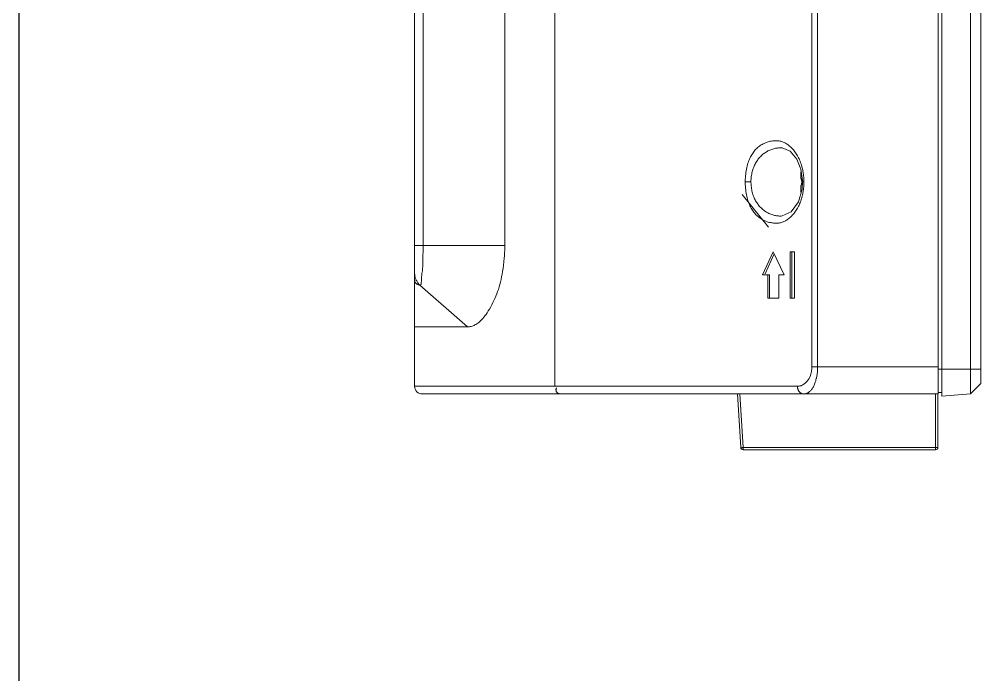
# Model space of a CAD drawing. Extents: x -382 to 1420, y -377 to 265.
# Drawn here: x 396.463 to 401.344, y -13.164 to -9.834 of the extents above; entities that cross this region are included whole.
import ezdxf

# ---------------------------------------------------------------- set-up
doc = ezdxf.new("R2010")
doc.units = 0
doc.header["$MEASUREMENT"] = 0
doc.layers.add('AV-Detl-Obje', color=84, linetype='CONTINUOUS')
doc.layers.add('AV-Elev-Wall', color=160, linetype='CONTINUOUS')

# ---------------------------------------------------------------- blocks, each defined once
blk = doc.blocks.new('A$C90a6f177')
at = {"layer": 'AV-Detl-Obje', "lineweight": 0}
for points in [[(0.197, 33.1003), (0.197, 0.2717), (0.0519, 0.2844)], [(0.0001, 0.3361), (0.0001, 33.0358), (0.0519, 33.0876)], [(0.0519, 33.0876), (0.0519, 0.2844), (0.0001, 0.3361)], [(0.2166, 33.0806), (0.2166, 0.2913), (0.1969, 0.2913)], [(0.8571, 0.4212), (0.8571, 32.8761), (0.8577, 32.8849), (0.8579, 32.8928), (0.8576, 32.9014)], [(2.8739, 0.3229), (2.8739, 4.3745)], [(2.4164, 3.2798), (2.4164, 1.0377)], [(0.912, 1.4154), (0.9117, 1.417)], [(0.9093, 1.3724), (0.9093, 1.3721), (0.909, 1.3711), (0.9089, 1.37), (0.9087, 1.3693), (0.9086, 1.3683), (0.9086, 1.3672), (0.9084, 1.3663), (0.9084, 1.3651), (0.9083, 1.364), (0.9083, 1.3632), (0.9083, 1.3621)], [(0.9089, 1.3635), (0.909, 1.3659), (0.9091, 1.3679), (0.9094, 1.3697), (0.9097, 1.3712), (0.91, 1.372)], [(0.9089, 1.3591), (0.9089, 1.3621), (0.9089, 1.364), (0.909, 1.3664), (0.9093, 1.3686), (0.9096, 1.3703), (0.9098, 1.3715), (0.91, 1.3719)], [(0.912, 1.3785), (0.9117, 1.3785), (0.9114, 1.3782), (0.9114, 1.378), (0.911, 1.3776), (0.9107, 1.3772), (0.9106, 1.3768), (0.9103, 1.3762), (0.9102, 1.3757), (0.9099, 1.3753), (0.9098, 1.3747), (0.9096, 1.3742), (0.9095, 1.3736)], [(0.9099, 1.372), (0.9104, 1.3734)], [(0.9102, 1.373), (0.9105, 1.3733), (0.9108, 1.3737), (0.9112, 1.3743), (0.9112, 1.3746), (0.9115, 1.3751), (0.9118, 1.3757), (0.9119, 1.3761), (0.912, 1.3767), (0.912, 1.3774), (0.912, 1.3779), (0.912, 1.3785)], [(0.9104, 1.3733), (0.9104, 1.3733)], [(0.9119, 1.3785), (0.9121, 1.3786), (0.9122, 1.3786), (0.9124, 1.3786), (0.9125, 1.3786), (0.9126, 1.3786), (0.9128, 1.3786), (0.9131, 1.3786), (0.9133, 1.3786), (0.9133, 1.3785), (0.9135, 1.3785), (0.9135, 1.398)], [(0.912, 1.4154), (0.912, 1.4154)], [(0.9128, 1.4105), (0.912, 1.4153)], [(0.9132, 1.4041), (0.9128, 1.4105)], [(0.9135, 1.398), (0.9132, 1.4041)], [(0.9072, 1.3241), (0.9047, 1.3606)], [(0.9257, 1.2602), (0.9072, 1.3241)], [(0.9083, 1.3621), (0.9083, 1.3591)], [(0.9089, 1.3621), (0.9087, 1.3621), (0.9086, 1.3621), (0.9084, 1.3621), (0.9083, 1.3621)], [(0.9083, 1.3591), (0.9083, 1.3582), (0.9083, 1.357), (0.9085, 1.356), (0.9085, 1.3556), (0.9085, 1.3545), (0.9086, 1.3532), (0.9087, 1.3521), (0.9089, 1.3509), (0.909, 1.3499), (0.9093, 1.3487), (0.9096, 1.3475)], [(0.9089, 1.3591), (0.9087, 1.3591), (0.9086, 1.3591), (0.9084, 1.3591), (0.9083, 1.3591)], [(0.9098, 1.3492), (0.9097, 1.3504), (0.9094, 1.3519), (0.9091, 1.3536), (0.909, 1.3556), (0.9088, 1.3578), (0.9088, 1.359)], [(0.9101, 1.3485), (0.9098, 1.3495), (0.9095, 1.3509), (0.9093, 1.3524), (0.909, 1.3546), (0.9088, 1.3571)], [(0.9089, 1.357), (0.9089, 1.3591)], [(0.9095, 1.3475), (0.9097, 1.3471), (0.9098, 1.3466), (0.91, 1.346), (0.9101, 1.3455), (0.9104, 1.3449), (0.9105, 1.3445), (0.9108, 1.3439), (0.9111, 1.3435), (0.9115, 1.343), (0.9118, 1.3428), (0.912, 1.3427)], [(0.912, 1.3427), (0.9121, 1.3427), (0.9123, 1.3425), (0.9124, 1.3425), (0.9125, 1.3425), (0.9127, 1.3425), (0.9128, 1.3425), (0.913, 1.3425), (0.9131, 1.3425), (0.9132, 1.3425), (0.9134, 1.3427), (0.9135, 1.3427)], [(0.9132, 1.317), (0.9135, 1.3231), (0.9135, 1.3427)], [(1.0085, 1.1879), (1.0132, 1.1875), (1.0178, 1.1875), (1.0224, 1.1875), (1.0271, 1.1878), (1.0318, 1.1882), (1.0367, 1.1889), (1.0415, 1.1897), (1.0464, 1.1907), (1.0513, 1.192), (1.0561, 1.1934), (1.0611, 1.195), (1.0659, 1.1968), (1.0709, 1.1988), (1.0756, 1.201), (1.0803, 1.2034), (1.085, 1.2059), (1.0885, 1.2078), (1.0929, 1.2107), (1.0974, 1.2136), (1.1015, 1.2168), (1.1058, 1.22), (1.1097, 1.2233), (1.1135, 1.2268), (1.1172, 1.2304), (1.1208, 1.2342), (1.1242, 1.2381), (1.1277, 1.2421), (1.1308, 1.2464), (1.1342, 1.2508), (1.1371, 1.2554), (1.1402, 1.26), (1.1428, 1.265), (1.1456, 1.27), (1.1479, 1.2752), (1.1504, 1.2804), (1.1526, 1.2858), (1.1547, 1.2914), (1.1567, 1.2971), (1.1585, 1.3029), (1.16, 1.3089), (1.1615, 1.3149), (1.1629, 1.3208), (1.1639, 1.3271), (1.1647, 1.3332), (1.1656, 1.3395), (1.1661, 1.3457), (1.1664, 1.3518), (1.1667, 1.3579), (1.1667, 1.3606), (1.1954, 1.3606)], [(0.912, 1.3058), (0.9128, 1.3106)], [(0.912, 1.3058), (0.912, 1.3058)], [(0.9128, 1.3106), (0.9132, 1.317)], [(1.2121, 1.2974), (1.0775, 1.1314)], [(0.9124, 1.2683), (0.9125, 1.2679), (0.9149, 1.2614), (0.9173, 1.255), (0.9199, 1.2489), (0.9225, 1.2429), (0.9253, 1.2372), (0.9282, 1.2315), (0.9306, 1.2274), (0.9338, 1.222), (0.9371, 1.2168), (0.9404, 1.2117), (0.9441, 1.2068), (0.9477, 1.202), (0.9513, 1.1975), (0.955, 1.1932), (0.9589, 1.1892), (0.9627, 1.1852), (0.9667, 1.1814), (0.9707, 1.1781), (0.9746, 1.1746), (0.9788, 1.1717), (0.9828, 1.1686), (0.987, 1.166), (0.991, 1.1635), (0.9953, 1.1613)], [(1.0076, 1.1879), (0.9619, 1.2096), (0.9257, 1.2603)], [(0.9684, 1.0063), (0.9459, 1.0063)], [(0.9459, 1.0063), (0.9459, 0.7701)], [(0.9588, 0.7701), (0.9588, 1.0063)], [(0.9684, 0.7701), (0.9684, 1.0063)], [(1.0533, 1.0063), (0.9989, 0.8881)], [(1.0484, 0.9957), (1.0951, 0.8945)], [(1.1076, 0.8882), (1.0533, 1.0064)], [(0.9989, 0.8882), (1.0249, 0.8882)], [(1.025, 0.8882), (1.025, 0.77)], [(1.0717, 0.7701), (1.0717, 0.8883)], [(1.0717, 0.8882), (1.1076, 0.8882)], [(1.0815, 0.7701), (1.0815, 0.8883)], [(2.6055, 0.6244), (2.8471, 0.837)], [(2.8674, 0.8455), (2.8658, 0.8442), (2.8642, 0.8428), (2.864, 0.8428), (2.8621, 0.8419), (2.86, 0.8407), (2.8599, 0.8407), (2.8579, 0.8399), (2.8558, 0.8391), (2.8536, 0.8384), (2.8515, 0.8378), (2.8493, 0.8374), (2.8471, 0.837)], [(2.8739, 0.8607), (2.8739, 0.8609), (2.8739, 0.8607), (2.8736, 0.8584), (2.8733, 0.8559), (2.8731, 0.8537), (2.8725, 0.852), (2.8722, 0.8514), (2.8719, 0.8507), (2.8714, 0.8495), (2.8707, 0.8484), (2.8697, 0.8475), (2.8686, 0.8465), (2.8674, 0.8455)], [(0.9459, 0.7701), (0.9684, 0.7701)], [(1.025, 0.7701), (1.0815, 0.7701)], [(2.754, 0.6243), (2.6055, 0.6244)], [(2.8739, 0.6244), (2.754, 0.6243)], [(0.0001, 0.4094), (0.2167, 0.4094)], [(0.2166, 0.4213), (0.857, 0.4213)], [(0.8984, 0.2835), (0.8961, 0.2836), (0.8936, 0.2839), (0.8909, 0.2843), (0.8884, 0.285), (0.8856, 0.286), (0.883, 0.2869), (0.8802, 0.2882), (0.8794, 0.2886), (0.8768, 0.2901), (0.874, 0.2919), (0.8713, 0.2937), (0.8687, 0.296), (0.8662, 0.2982), (0.8637, 0.3007), (0.8612, 0.3035), (0.859, 0.3062), (0.8566, 0.3094), (0.8544, 0.3128), (0.852, 0.3164), (0.8498, 0.3204), (0.8479, 0.3244), (0.8458, 0.3289), (0.8437, 0.3336), (0.8419, 0.3387), (0.84, 0.3442), (0.8381, 0.35), (0.8366, 0.356), (0.835, 0.3626), (0.8345, 0.3643)], [(0.9265, 0.3037), (0.9258, 0.3021), (0.9245, 0.2999), (0.9232, 0.2977), (0.9216, 0.2955), (0.92, 0.2937), (0.9182, 0.2919), (0.9164, 0.2902), (0.9144, 0.2888), (0.9134, 0.2881), (0.9114, 0.2869), (0.9093, 0.2859), (0.907, 0.2849), (0.9048, 0.2842), (0.9027, 0.2838), (0.9005, 0.2835), (0.8984, 0.2834)], [(0.9307, 0.3229), (0.9307, 0.3211), (0.9306, 0.3192), (0.9303, 0.3172), (0.93, 0.3151), (0.9296, 0.3133), (0.9296, 0.3131), (0.929, 0.3111), (0.9286, 0.3092), (0.9279, 0.3074), (0.9274, 0.3056), (0.9265, 0.3036)], [(2.1297, 0.2835), (2.1321, 0.2836), (2.1349, 0.2837), (2.1376, 0.2842), (2.14, 0.2847), (2.1424, 0.2853), (2.1443, 0.2861), (2.1461, 0.2868), (2.1478, 0.2878), (2.1493, 0.2889), (2.1506, 0.2901), (2.1518, 0.2914), (2.1528, 0.2926), (2.1538, 0.2943), (2.1546, 0.2961), (2.1553, 0.2979), (2.1557, 0.2998), (2.1561, 0.3021), (2.1561, 0.3022), (2.1563, 0.3043), (2.1563, 0.3064), (2.156, 0.3083), (2.1557, 0.3101), (2.1551, 0.3119), (2.1544, 0.3135), (2.1536, 0.315)], [(0.2293, 0.2835), (0.2293, 0)], [(1.2234, 0.2835), (1.2067, 0.0111)], [(1.2067, 0.0111), (1.2077, 0.0111), (1.2089, 0.011), (1.21, 0.011), (1.2113, 0.0108), (1.2115, 0.0108), (1.2128, 0.0108), (1.214, 0.0108), (1.2152, 0.0108), (1.2153, 0.0108), (1.2163, 0.011), (1.2177, 0.0108), (1.2182, 0.0108), (1.2185, 0.011), (1.2185, 0.0111), (1.2352, 0.2835)]]:
    blk.add_lwpolyline(points, dxfattribs=at)
for points in [[(0.2166, 33.0885), (0.2166, 0.2835), (2.8346, 0.2835, 0.414019), (2.8739, 0.3229), (0.9307, 0.3229), (0.9279, 0.3229), (0.9249, 0.3232), (0.9218, 0.3236), (0.9186, 0.3242), (0.9156, 0.3249), (0.9153, 0.325), (0.9122, 0.3258), (0.9093, 0.3269), (0.9064, 0.3282), (0.9036, 0.3296), (0.9008, 0.3311, -0.183723), (0.8623, 0.3853), (0.8614, 0.3885), (0.8605, 0.3921), (0.8597, 0.3956), (0.859, 0.3992), (0.8585, 0.4028), (0.8585, 0.4031), (0.8579, 0.4067), (0.8575, 0.4104), (0.8572, 0.4141), (0.8571, 0.4175), (0.8571, 0.4213)], [(0.8329, 0.3717, -0.043102), (0.8282, 0.4213), (0.8282, 32.8761), (0.8571, 32.8761), (1.7398, 31.2006), (1.811, 31.2006)], [(2.1619, 0.3229), (2.1619, 4.4975), (1.7398, 4.5719, 0.008485), (1.7487, 4.5775), (1.7555, 4.5818), (1.762, 4.5864), (1.7644, 4.5881), (1.771, 4.5927), (1.7771, 4.5972), (1.7828, 4.602), (1.7882, 4.6064), (1.7932, 4.6107), (1.798, 4.6152), (1.8024, 4.6196), (1.8069, 4.624), (1.807, 4.6243), (1.811, 4.628), (2.8088, 4.4521, -0.36414), (2.8739, 4.3745), (2.7929, 4.3887)], [(2.8738, 0.8961), (2.8737, 0.8925), (2.8734, 0.889), (2.8731, 0.8853), (2.8724, 0.8815), (2.8715, 0.8778), (2.8705, 0.8741), (2.8691, 0.8703), (2.8677, 0.8666), (2.8662, 0.863), (2.8654, 0.8612), (2.8634, 0.8576), (2.8615, 0.8543), (2.8594, 0.851), (2.857, 0.8478), (2.8548, 0.8448), (2.8523, 0.8421), (2.8498, 0.8396), (2.8472, 0.8371), (2.8461, 0.8369), (2.8451, 0.8369), (2.8447, 0.8371), (2.8442, 0.8372), (2.8437, 0.8376), (2.843, 0.8382), (2.8424, 0.839), (2.8419, 0.84), (2.8413, 0.8412), (2.8408, 0.8429), (2.8405, 0.845), (2.8402, 0.8476), (2.8399, 0.8511), (2.8398, 0.8557), (2.8398, 0.8586), (2.8395, 0.8655), (2.8391, 0.8722), (2.8386, 0.8786), (2.838, 0.8851), (2.837, 0.8921), (2.8366, 0.895), (2.8355, 0.9023), (2.8347, 0.9086), (2.8341, 0.9143), (2.8337, 0.9197, -0.010869), (2.8317, 0.9732, -0.006462), (2.8313, 1.0378), (2.8313, 3.2798, -0.005396)], [(0.8976, 1.3606, -0.009998), (0.8977, 1.371, -0.018708), (0.9001, 1.3987, -0.027347), (0.9038, 1.4209, -0.018051), (0.9077, 1.4371, -0.02009), (0.9124, 1.4528), (0.9125, 1.4531), (0.9149, 1.4596), (0.9173, 1.466), (0.9198, 1.4721), (0.9224, 1.4781), (0.9253, 1.4838), (0.9281, 1.4895), (0.9303, 1.4932), (0.9334, 1.4986), (0.9367, 1.5039), (0.9402, 1.5089), (0.9436, 1.5138), (0.9473, 1.5186), (0.9509, 1.5232), (0.9547, 1.5275), (0.9585, 1.5315), (0.9622, 1.5356), (0.9663, 1.5393), (0.9703, 1.5428), (0.9742, 1.5461), (0.9784, 1.5492), (0.9824, 1.5522), (0.9866, 1.5549), (0.9906, 1.5574), (0.9948, 1.5597), (0.9987, 1.5616), (1.0028, 1.5633), (1.0069, 1.5648), (1.0112, 1.5662), (1.0157, 1.5674), (1.0204, 1.5683), (1.0253, 1.5691), (1.0301, 1.5697), (1.0351, 1.5699), (1.0403, 1.5701), (1.0455, 1.5699), (1.0509, 1.5695), (1.0564, 1.569), (1.0619, 1.5683), (1.0675, 1.5672), (1.073, 1.5658), (1.0787, 1.5642), (1.0844, 1.5626), (1.09, 1.5605), (1.0954, 1.5581), (1.0991, 1.5566), (1.1044, 1.554), (1.1096, 1.551), (1.1146, 1.5483), (1.1194, 1.5452), (1.124, 1.5419), (1.1284, 1.5385), (1.1327, 1.5348), (1.1369, 1.531), (1.1411, 1.5272), (1.145, 1.5229), (1.1487, 1.5185), (1.1525, 1.514), (1.1559, 1.5092), (1.1594, 1.5042), (1.1626, 1.499), (1.1658, 1.4934), (1.1689, 1.4877), (1.1718, 1.4817), (1.1745, 1.4756), (1.177, 1.4692), (1.1795, 1.4626), (1.1819, 1.4556), (1.184, 1.4484), (1.1861, 1.4411), (1.1879, 1.4336), (1.1894, 1.4255), (1.1909, 1.4176), (1.1923, 1.4091), (1.1933, 1.4005), (1.1943, 1.3918), (1.1948, 1.3829), (1.1952, 1.3737), (1.1954, 1.3645), (1.1954, 1.3606), (1.1954, 1.357), (1.1952, 1.3477), (1.1948, 1.3385), (1.1943, 1.3297), (1.1934, 1.3209), (1.1923, 1.3124), (1.1911, 1.304), (1.1895, 1.2959), (1.188, 1.288), (1.1862, 1.2804), (1.1841, 1.273), (1.182, 1.2658), (1.1797, 1.2588), (1.1773, 1.2522), (1.1747, 1.2458), (1.1719, 1.2395), (1.169, 1.2337), (1.1659, 1.228), (1.1629, 1.2224), (1.1596, 1.2172), (1.1561, 1.2122), (1.1526, 1.2074), (1.1489, 1.2029), (1.1451, 1.1986), (1.1412, 1.1943), (1.1371, 1.1902), (1.1329, 1.1865), (1.1287, 1.1829), (1.1243, 1.1794), (1.1197, 1.1761), (1.1148, 1.173), (1.1098, 1.1701), (1.1047, 1.1673), (1.0994, 1.1647), (1.0958, 1.1631), (1.0904, 1.1608), (1.0848, 1.1587), (1.0791, 1.157), (1.0734, 1.1554), (1.0679, 1.154), (1.0623, 1.1529), (1.0568, 1.1522), (1.0514, 1.1515), (1.046, 1.1512), (1.0407, 1.1511), (1.0355, 1.1511), (1.0305, 1.1515), (1.0257, 1.1519), (1.021, 1.1526), (1.0162, 1.1536), (1.0118, 1.1547), (1.0075, 1.1561), (1.0033, 1.1577), (0.9991, 1.1593), (0.9953, 1.1612)], [(1.1667, 1.3606), (1.1667, 1.3631), (1.1665, 1.3692), (1.1662, 1.3754), (1.1656, 1.3817), (1.1648, 1.3879), (1.164, 1.3941), (1.1628, 1.4003), (1.1616, 1.4063), (1.1601, 1.4122), (1.1585, 1.4182), (1.1566, 1.4241), (1.1548, 1.4296), (1.1527, 1.4353), (1.1503, 1.4407), (1.148, 1.446), (1.1455, 1.4511), (1.1428, 1.4561), (1.1401, 1.461), (1.1372, 1.4657), (1.1341, 1.4703), (1.1309, 1.4747), (1.1276, 1.4789), (1.1242, 1.4831), (1.1209, 1.487), (1.1172, 1.4907), (1.1135, 1.4943), (1.1098, 1.4978), (1.1058, 1.5011), (1.1016, 1.5043), (1.0974, 1.5074), (1.0928, 1.5104), (1.0884, 1.5132), (1.0851, 1.5153), (1.0803, 1.5178), (1.0755, 1.5202), (1.0708, 1.5224), (1.0659, 1.5243), (1.0612, 1.5261), (1.0562, 1.5278), (1.0513, 1.5292), (1.0463, 1.5303), (1.0415, 1.5314), (1.0367, 1.5322), (1.0319, 1.5329), (1.0272, 1.5334), (1.0224, 1.5336), (1.0177, 1.5336), (1.0131, 1.5335), (1.0077, 1.5332), (0.9677, 1.5161), (0.9338, 1.4765), (0.9129, 1.4247), (0.9048, 1.3682), (0.9048, 1.3606), (0.8976, 1.3606, 0.009856), (0.8979, 1.3497, 0.023429), (0.9001, 1.3225, 0.009403), (0.902, 1.31, 0.010302), (0.9039, 1.3003, 0.018051), (0.9064, 1.2892)], [(2.6055, 0.6244), (2.6008, 0.6246), (2.596, 0.625), (2.5912, 0.6258), (2.5866, 0.6268), (2.5819, 0.6282), (2.5772, 0.6299), (2.5724, 0.6318), (2.5677, 0.6343), (2.5627, 0.6371), (2.558, 0.64), (2.5531, 0.6435), (2.5481, 0.6474), (2.5433, 0.6517), (2.5381, 0.6564), (2.533, 0.6617), (2.5277, 0.6674), (2.5224, 0.6737), (2.517, 0.6806), (2.5116, 0.6881), (2.5059, 0.6961), (2.5002, 0.7051), (2.4943, 0.7149), (2.4941, 0.7151), (2.4879, 0.7258), (2.482, 0.7365), (2.4763, 0.7475), (2.4711, 0.7585), (2.4661, 0.7694), (2.4615, 0.7807), (2.457, 0.7919), (2.4526, 0.8035), (2.4487, 0.8151), (2.4451, 0.8271), (2.4415, 0.8393), (2.4383, 0.8518), (2.4351, 0.8647), (2.4323, 0.878), (2.4295, 0.8919), (2.4272, 0.9062), (2.425, 0.9214), (2.4229, 0.9375), (2.4209, 0.9546), (2.4203, 0.9588, -0.013448), (2.4167, 1.0138, -0.004335), (2.4164, 1.0378), (2.8739, 1.0378)], [(0.2175, 0.0118), (0.2176, 0.0118), (0.2176, 0.0117), (0.2179, 0.0115), (0.2184, 0.0115), (0.2197, 0.0115), (0.22, 0.0115), (0.2209, 0.0114), (0.2212, 0.0112), (0.2223, 0.0112), (0.2236, 0.0112), (0.2248, 0.0112), (0.2258, 0.0111), (0.2269, 0.0111), (0.2282, 0.0111), (0.2293, 0.0111), (1.2067, 0.0111), (1.2067, 0), (0.2293, 0, -0.414706), (0.2175, 0.0118), (0.2175, 0.2835)]]:
    blk.add_lwpolyline(points, format="xyb", dxfattribs=at)
blk.add_lwpolyline([(0.9104, 1.3477), (0.9104, 1.3478), (0.9101, 1.3485, -0.189869)], format="xyb", close=True, dxfattribs=at)
for centre, radius, start, end in [((1.0001, 1.4093), 0.0965, 163.2956, 166.4564), ((1.0663, 1.2962), 0.1542, 172.959, 174.3606)]:
    blk.add_arc(centre, radius, start, end, dxfattribs=at)
for points in [[(0.912, 1.4154), (0.912, 1.4159), (0.9119, 1.4165), (0.9117, 1.417)], [(0.9095, 1.3736), (0.9094, 1.3732), (0.9094, 1.3728), (0.9093, 1.3723)], [(0.9099, 1.3718), (0.9122, 1.3734), (0.9134, 1.3757), (0.9134, 1.3785)], [(0.9128, 1.4101), (0.9125, 1.4119), (0.9124, 1.4135), (0.912, 1.4153)], [(0.9132, 1.4042), (0.9132, 1.4062), (0.9129, 1.408), (0.9128, 1.4101)], [(0.9132, 1.4042), (0.9133, 1.4022), (0.9135, 1.4001), (0.9135, 1.398)], [(0.9135, 1.3427), (0.9135, 1.3454), (0.9121, 1.3478), (0.91, 1.3493)], [(0.9135, 1.3231), (0.9135, 1.3212), (0.9133, 1.3192), (0.9133, 1.3173)], [(0.9063, 1.2892), (0.9067, 1.2874), (0.9073, 1.2858), (0.9077, 1.284)], [(0.9076, 1.2839), (0.9092, 1.2787), (0.9106, 1.2735), (0.9124, 1.2684)], [(0.912, 1.3058), (0.9121, 1.3062), (0.9121, 1.3066), (0.9123, 1.307)], [(0.9123, 1.307), (0.9125, 1.3085), (0.9127, 1.3099), (0.9128, 1.3113)], [(0.9132, 1.3151), (0.9132, 1.3158), (0.9132, 1.3165), (0.9133, 1.3174)], [(0.8329, 0.3717), (0.8335, 0.3691), (0.8339, 0.3667), (0.8346, 0.3642)], [(1.2067, 0), (1.2129, 0), (1.2182, 0.0049), (1.2185, 0.0111)]]:
    blk.add_open_spline(points, degree=3, dxfattribs=at)

msp = doc.modelspace()

# ---------------------------------------------------------------- linework, layer by layer
at = {"layer": 'AV-Elev-Wall'}
msp.add_line((396.46343, -67.62432), (396.46343, 41.37568), dxfattribs=at)

# ---------------------------------------------------------------- block references
at = {"layer": 'AV-Detl-Obje', "lineweight": 0, "xscale": -1}
msp.add_blockref('A$C90a6f177', (401.34448, -12.02102), dxfattribs=at)

doc.saveas('drawing.dxf')
